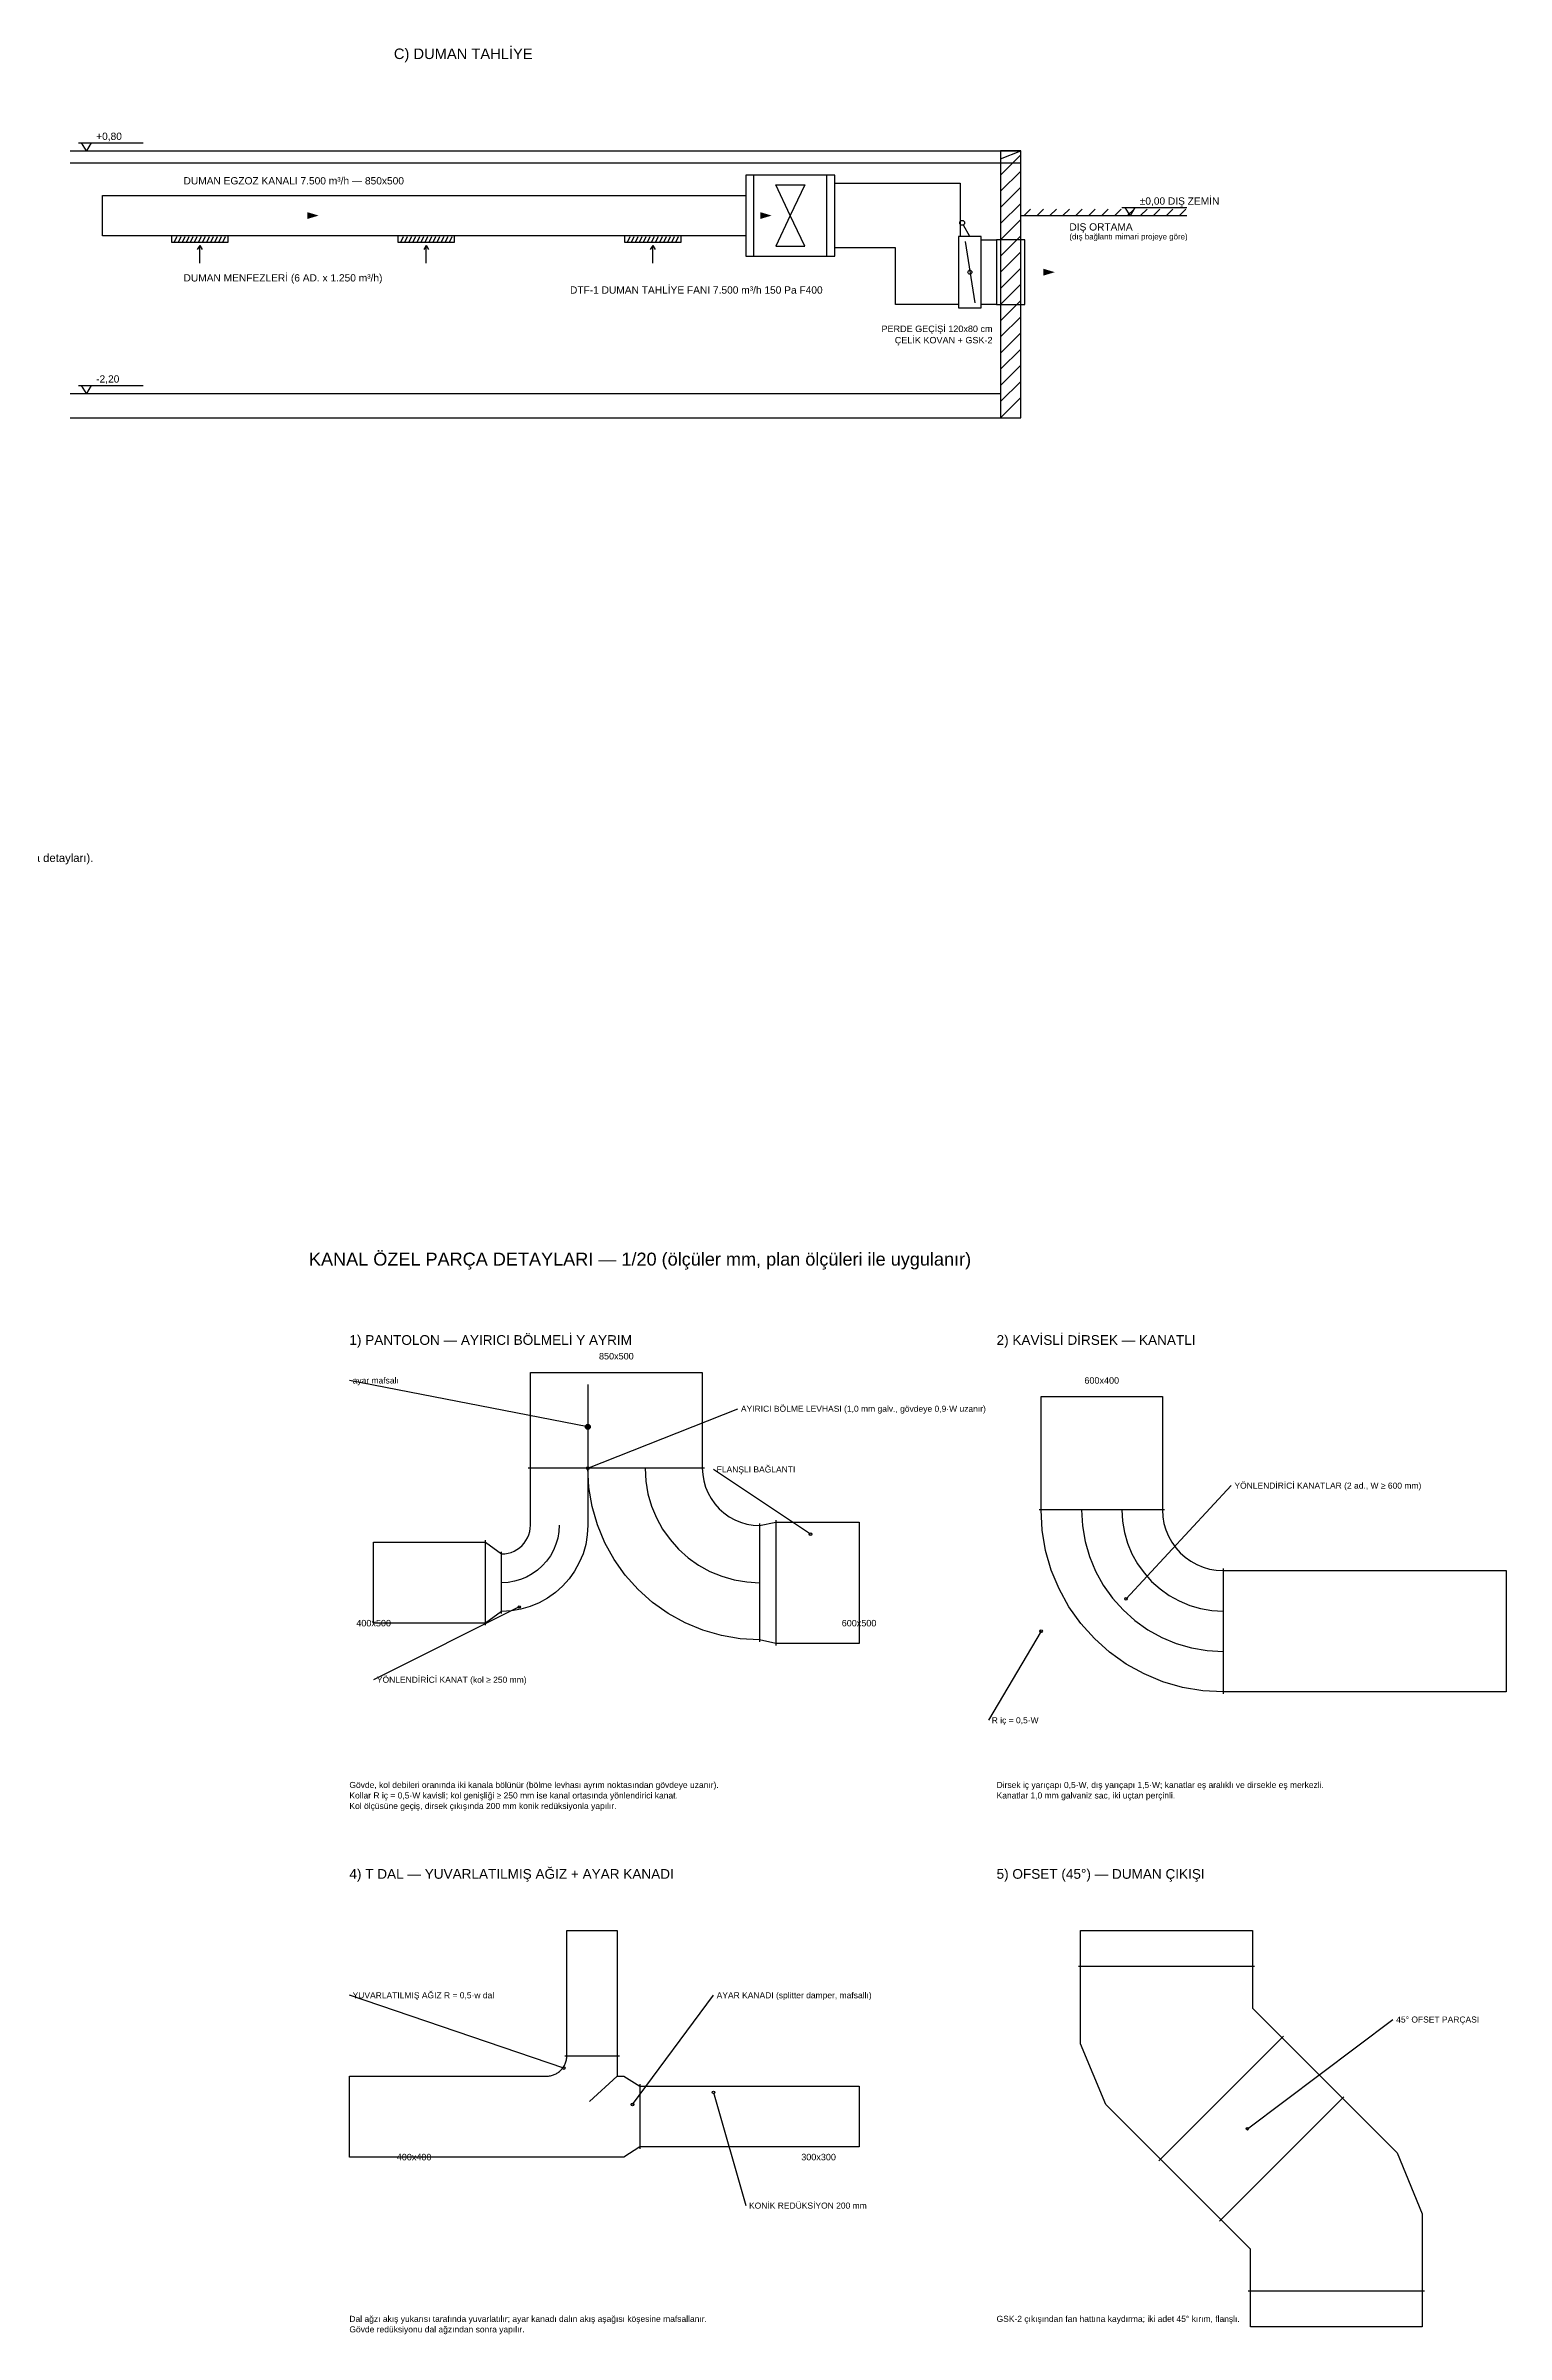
# Model space of a CAD drawing. Header units: centimetres. Extents: x 16951 to 24726, y -35407 to -32234.
# Drawn here: x 20025 to 21830, y -35329 to -32500 of the extents above; entities that cross this region are included whole.
import ezdxf
from ezdxf.enums import TextEntityAlignment as Align

# ---------------------------------------------------------------- set-up
doc = ezdxf.new("R2010")
doc.units = ezdxf.units.CM
for name, color, linetype in [('ROTAS-HAV-BACA', 8, 'Continuous'), ('ROTAS-HAV-BASLIK', 7, 'Continuous'), ('ROTAS-HAV-CIHAZ', 6, 'Continuous'), ('ROTAS-HAV-DUMAN', 1, 'Continuous'), ('ROTAS-HAV-EGZOZ', 4, 'Continuous'), ('ROTAS-HAV-GECIS', 2, 'Continuous'), ('ROTAS-HAV-KOT', 7, 'Continuous'), ('ROTAS-HAV-MENFEZ', 7, 'Continuous'), ('ROTAS-HAV-NOT', 7, 'Continuous'), ('ROTAS-HAV-OK', 7, 'Continuous'), ('ROTAS-HAV-SEMA', 7, 'Continuous'), ('ROTAS-HAV-TAZE-HAVA', 3, 'Continuous')]:
    doc.layers.add(name, color=color, linetype=linetype)
doc.styles.add('ROTAS', font='arial.ttf')

msp = doc.modelspace()

# ---------------------------------------------------------------- linework, layer by layer
at = {"layer": 'ROTAS-HAV-CIHAZ'}
for p, q in [((20900, -32760), (20900, -32660)), ((20990, -32760), (20990, -32660)), ((21167, -32736), (21159, -32722)), ((21161, -32742), (21173, -32818))]:
    msp.add_line(p, q, dxfattribs=at)
for points in [[(20890, -32760), (21000, -32760), (21000, -32660), (20890, -32660)], [(20945, -32710), (20927, -32672), (20963, -32672)], [(20945, -32710), (20927, -32748), (20963, -32748)], [(21153, -32824), (21181, -32824), (21181, -32736), (21153, -32736)]]:
    msp.add_lwpolyline(points, close=True, dxfattribs=at)
for centre, radius in [((21157.5, -32719), 3), ((21167, -32780), 2.5)]:
    msp.add_circle(centre, radius, dxfattribs=at)
at = {"layer": 'ROTAS-HAV-DUMAN'}
for points in [[(21000, -32670), (21155, -32670)], [(21155, -32670), (21155, -32736)], [(20890, -32735), (20095, -32735), (20095, -32685), (20890, -32685)], [(21153, -32820), (21075, -32820), (21075, -32750), (21000, -32750)], [(21181, -32740), (21200, -32740)], [(21200, -32820), (21181, -32820)], [(20568.2, -34350), (20588.2, -34364.5), (20592.2, -34364.3), (20596.1, -34363.6), (20600, -34362.5), (20603.7, -34361), (20607.1, -34359.1), (20610.4, -34356.8), (20613.4, -34354.1), (20616, -34351.1), (20618.3, -34347.9), (20620.2, -34344.4), (20621.8, -34340.7), (20622.9, -34336.9), (20623.5, -34333), (20623.8, -34329), (20623.8, -34258.5), (20623.8, -34140), (20836.2, -34140), (20836.2, -34258.5), (20836.7, -34266.4), (20838, -34274.2), (20840.2, -34281.9), (20843.3, -34289.2), (20847.1, -34296.1), (20851.7, -34302.6), (20857, -34308.5), (20862.9, -34313.8), (20869.4, -34318.4), (20876.3, -34322.2), (20883.6, -34325.3), (20891.3, -34327.5), (20899.1, -34328.8), (20907, -34329.2), (20927, -34325), (21030, -34325), (21030, -34475), (20927, -34475), (20907, -34470.8), (20883.2, -34469.4), (20859.8, -34465.4), (20836.9, -34458.8), (20814.9, -34449.7), (20794.1, -34438.2), (20774.7, -34424.4), (20756.9, -34408.6), (20741.1, -34390.8), (20727.3, -34371.4), (20715.8, -34350.6), (20706.7, -34328.6), (20700.1, -34305.7), (20696.1, -34282.3), (20694.8, -34258.5), (20694.8, -34329), (20694.1, -34340.9), (20692.1, -34352.7), (20688.8, -34364.2), (20684.2, -34375.2), (20678.4, -34385.7), (20671.5, -34395.4), (20663.6, -34404.3), (20654.7, -34412.3), (20644.9, -34419.2), (20634.5, -34425), (20623.4, -34429.5), (20611.9, -34432.8), (20600.2, -34434.8), (20588.2, -34435.5), (20568.2, -34450), (20430, -34450), (20430, -34350), (20568.2, -34350)], [(20694.8, -34155), (20694.8, -34258.5)], [(20838.8, -34258.5), (20621.2, -34258.5)], [(20765.5, -34258.5), (20766.4, -34274.3), (20769, -34290), (20773.4, -34305.2), (20779.5, -34319.9), (20787.2, -34333.8), (20796.4, -34346.7), (20806.9, -34358.6), (20818.8, -34369.1), (20831.7, -34378.3), (20845.6, -34386), (20860.3, -34392.1), (20875.5, -34396.5), (20891.2, -34399.1), (20907, -34400)], [(20659.2, -34329), (20658.8, -34336.9), (20657.5, -34344.8), (20655.3, -34352.4), (20652.2, -34359.8), (20648.4, -34366.8), (20643.8, -34373.3), (20638.5, -34379.2), (20632.5, -34384.5), (20626, -34389.1), (20619.1, -34393), (20611.7, -34396), (20604, -34398.2), (20596.2, -34399.6), (20588.2, -34400)], [(20907, -34326.8), (20907, -34473.2)], [(20927, -34322.5), (20927, -34477.5)], [(20568.2, -34452.5), (20568.2, -34347.5)], [(20588.2, -34438), (20588.2, -34362)], [(21726.2, -35320), (21513.8, -35320), (21513.8, -35224), (21334.9, -35045.1), (21334.9, -35045.1), (21334.9, -35045.1), (21303.8, -34970), (21303.8, -34968), (21303.8, -34830), (21516.2, -34830), (21516.2, -34926), (21695.1, -35104.9), (21695.1, -35104.9), (21726.2, -35180), (21726.2, -35182), (21726.2, -35320)], [(21518.8, -34874.4), (21301.2, -34874.4)], [(21554.5, -34960.7), (21400.7, -35114.5)], [(21629.3, -35035.5), (21475.5, -35189.3)], [(21728.8, -35275.6), (21511.2, -35275.6)]]:
    msp.add_lwpolyline(points, dxfattribs=at)
at = {"layer": 'ROTAS-HAV-EGZOZ'}
for points in [[(21830, -34385), (21830, -34535), (21480, -34535), (21454.8, -34533.6), (21429.9, -34529.4), (21405.7, -34522.4), (21382.4, -34512.7), (21360.3, -34500.5), (21339.7, -34485.9), (21320.9, -34469.1), (21304.1, -34450.3), (21289.5, -34429.7), (21277.3, -34407.6), (21267.6, -34384.3), (21260.6, -34360.1), (21256.4, -34335.2), (21255, -34310), (21255, -34170), (21405, -34170), (21405, -34310), (21405.5, -34318.4), (21406.9, -34326.7), (21409.2, -34334.8), (21412.4, -34342.5), (21416.5, -34349.9), (21421.4, -34356.8), (21427, -34363), (21433.2, -34368.6), (21440.1, -34373.5), (21447.5, -34377.6), (21455.2, -34380.8), (21463.3, -34383.1), (21471.6, -34384.5), (21480, -34385), (21830, -34385)], [(21407.5, -34310), (21252.5, -34310)], [(21305, -34310), (21306.1, -34329.6), (21309.4, -34348.9), (21314.8, -34367.8), (21322.3, -34385.9), (21331.8, -34403.1), (21343.2, -34419.1), (21356.3, -34433.7), (21370.9, -34446.8), (21386.9, -34458.2), (21404.1, -34467.7), (21422.2, -34475.2), (21441.1, -34480.6), (21460.4, -34483.9), (21480, -34485)], [(21355, -34310), (21355.8, -34324), (21358.1, -34337.8), (21362, -34351.3), (21367.4, -34364.2), (21374.2, -34376.5), (21382.3, -34387.9), (21391.6, -34398.4), (21402.1, -34407.7), (21413.5, -34415.8), (21425.8, -34422.6), (21438.7, -34428), (21452.2, -34431.9), (21466, -34434.2), (21480, -34435)], [(21480, -34382.5), (21480, -34537.5)]]:
    msp.add_lwpolyline(points, dxfattribs=at)
at = {"layer": 'ROTAS-HAV-GECIS'}
msp.add_lwpolyline([(21200, -32820), (21235, -32820), (21235, -32740), (21200, -32740)], close=True, dxfattribs=at)
at = {"layer": 'ROTAS-HAV-KOT'}
for p, q in [((20065, -32620), (20145, -32620)), ((21355, -32700), (21435, -32700)), ((20065, -32920), (20145, -32920))]:
    msp.add_line(p, q, dxfattribs=at)
for points in [[(20075, -32630), (20069, -32620), (20081, -32620)], [(21365, -32710), (21359, -32700), (21371, -32700)], [(20075, -32930), (20069, -32920), (20081, -32920)]]:
    msp.add_lwpolyline(points, close=True, dxfattribs=at)
at = {"layer": 'ROTAS-HAV-MENFEZ'}
for p, q in [((20184, -32742), (20187, -32736)), ((20189, -32742), (20192, -32736)), ((20194, -32742), (20197, -32736)), ((20199, -32742), (20202, -32736)), ((20204, -32742), (20207, -32736)), ((20209, -32742), (20212, -32736)), ((20215, -32747), (20212, -32752)), ((20214, -32742), (20217, -32736)), ((20215, -32769), (20215, -32747)), ((20215, -32747), (20218, -32752)), ((20219, -32742), (20222, -32736)), ((20224, -32742), (20227, -32736)), ((20229, -32742), (20232, -32736)), ((20234, -32742), (20237, -32736)), ((20239, -32742), (20242, -32736)), ((20244, -32742), (20247, -32736)), ((20464, -32742), (20467, -32736)), ((20469, -32742), (20472, -32736)), ((20474, -32742), (20477, -32736)), ((20479, -32742), (20482, -32736)), ((20484, -32742), (20487, -32736)), ((20489, -32742), (20492, -32736)), ((20495, -32747), (20492, -32752)), ((20494, -32742), (20497, -32736)), ((20495, -32769), (20495, -32747)), ((20495, -32747), (20498, -32752)), ((20499, -32742), (20502, -32736)), ((20504, -32742), (20507, -32736)), ((20509, -32742), (20512, -32736)), ((20514, -32742), (20517, -32736)), ((20519, -32742), (20522, -32736)), ((20524, -32742), (20527, -32736)), ((20744, -32742), (20747, -32736)), ((20749, -32742), (20752, -32736)), ((20754, -32742), (20757, -32736)), ((20759, -32742), (20762, -32736)), ((20764, -32742), (20767, -32736)), ((20769, -32742), (20772, -32736)), ((20775, -32747), (20772, -32752)), ((20774, -32742), (20777, -32736)), ((20775, -32769), (20775, -32747)), ((20775, -32747), (20778, -32752)), ((20779, -32742), (20782, -32736)), ((20784, -32742), (20787, -32736)), ((20789, -32742), (20792, -32736)), ((20794, -32742), (20797, -32736)), ((20799, -32742), (20802, -32736)), ((20804, -32742), (20807, -32736))]:
    msp.add_line(p, q, dxfattribs=at)
for points in [[(20180, -32743), (20250, -32743), (20250, -32735), (20180, -32735)], [(20460, -32743), (20530, -32743), (20530, -32735), (20460, -32735)], [(20740, -32743), (20810, -32743), (20810, -32735), (20740, -32735)]]:
    msp.add_lwpolyline(points, close=True, dxfattribs=at)
at = {"layer": 'ROTAS-HAV-OK'}
for points in [[(20362, -32710), (20348, -32705.8), (20348, -32714.2)], [(20922, -32710), (20908, -32705.8), (20908, -32714.2)], [(21272, -32780), (21258, -32775.8), (21258, -32784.2)]]:
    msp.add_solid(points, dxfattribs=at)
at = {"layer": 'ROTAS-HAV-SEMA'}
for p, q in [((20055, -32630), (21230, -32630)), ((20055, -32645), (21230, -32645)), ((21205, -32640), (21230, -32630)), ((21205, -32660), (21230, -32635)), ((21205, -32680), (21230, -32655)), ((21205, -32700), (21230, -32675)), ((21205, -32720), (21230, -32695)), ((21234, -32710), (21242, -32702)), ((21250, -32710), (21258, -32702)), ((21266, -32710), (21274, -32702)), ((21282, -32710), (21290, -32702)), ((21298, -32710), (21306, -32702)), ((21314, -32710), (21322, -32702)), ((21330, -32710), (21338, -32702)), ((21346, -32710), (21354, -32702)), ((21362, -32710), (21370, -32702)), ((21378, -32710), (21386, -32702)), ((21394, -32710), (21402, -32702)), ((21410, -32710), (21418, -32702)), ((21426, -32710), (21434, -32702)), ((21205, -32740), (21230, -32715)), ((21230, -32710), (21435, -32710)), ((21205, -32760), (21230, -32735)), ((21205, -32780), (21230, -32755)), ((21205, -32800), (21230, -32775)), ((21205, -32820), (21230, -32795)), ((21205, -32840), (21230, -32815)), ((21205, -32860), (21230, -32835)), ((21205, -32880), (21230, -32855)), ((21205, -32900), (21230, -32875)), ((21205, -32920), (21230, -32895)), ((21205, -32940), (21230, -32915)), ((20055, -32930), (21205, -32930)), ((21205, -32960), (21230, -32935)), ((20055, -32960), (21205, -32960)), ((20694.8, -34207.4), (20400, -34150)), ((20694.8, -34258.5), (20880, -34185)), ((20970, -34340), (20850, -34260)), ((21360, -34420), (21490, -34280)), ((20610, -34430), (20430, -34520)), ((21255, -34460), (21190, -34570)), ((20665, -35000), (20400, -34910)), ((20750, -35045), (20850, -34910)), ((21510, -35075), (21690, -34940)), ((20850, -35030), (20890, -35170))]:
    msp.add_line(p, q, dxfattribs=at)
msp.add_lwpolyline([(21205, -32960), (21230, -32960), (21230, -32630), (21205, -32630)], close=True, dxfattribs=at)
for centre, radius in [((20694.8, -34207.4), 3), ((20694.8, -34207.4), 1.6), ((20694.8, -34258.5), 1.6), ((20970, -34340), 1.6), ((21360, -34420), 1.6), ((20610, -34430), 1.6), ((21255, -34460), 1.6), ((20665, -35000), 1.6), ((20750, -35045), 1.6), ((20850, -35030), 1.6), ((21510, -35075), 1.6)]:
    msp.add_circle(centre, radius, dxfattribs=at)
at = {"layer": 'ROTAS-HAV-TAZE-HAVA'}
for points in [[(20739.2, -35010), (20759.2, -35022.5), (21030, -35022.5), (21030, -35097.5), (20759.2, -35097.5), (20739.2, -35110), (20700, -35110), (20400, -35110), (20400, -35010), (20643.8, -35010), (20645, -35010), (20646.2, -35009.9), (20647.4, -35009.7), (20648.6, -35009.5), (20649.8, -35009.3), (20651, -35008.9), (20652.2, -35008.5), (20653.3, -35008.1), (20654.4, -35007.6), (20655.5, -35007), (20656.6, -35006.4), (20657.6, -35005.8), (20658.6, -35005.1), (20659.6, -35004.3), (20660.5, -35003.5), (20661.4, -35002.7), (20662.3, -35001.8), (20663.1, -35000.9), (20663.8, -34999.9), (20664.5, -34998.9), (20665.2, -34997.9), (20665.8, -34996.8), (20666.3, -34995.7), (20666.8, -34994.6), (20667.3, -34993.4), (20667.7, -34992.3), (20668, -34991.1), (20668.3, -34989.9), (20668.5, -34988.7), (20668.6, -34987.5), (20668.7, -34986.2), (20668.8, -34985), (20668.8, -34830), (20731.2, -34830), (20731.2, -35010), (20739.2, -35010)], [(20666.2, -34985), (20733.8, -34985)], [(20731.2, -35010), (20696.9, -35041.2)], [(20759.2, -35020), (20759.2, -35100)]]:
    msp.add_lwpolyline(points, dxfattribs=at)

# ---------------------------------------------------------------- texts
at = {"layer": 'ROTAS-HAV-BACA', "style": 'ROTAS'}
for s, height, p in [('DIŞ ORTAMA', 9, (21290, -32724)), ('(dış bağlantı mimari projeye göre)', 7, (21290, -32736))]:
    msp.add_text(s, height=height, dxfattribs=at).set_placement(p, align=Align.MIDDLE_LEFT)
at = {"layer": 'ROTAS-HAV-BASLIK', "style": 'ROTAS'}
for s, height, p in [('C) DUMAN TAHLİYE', 13, (20455, -32510)), ('KANAL ÖZEL PARÇA DETAYLARI — 1/20 (ölçüler mm, plan ölçüleri ile uygulanır)', 16, (20350, -34000)), ('1) PANTOLON — AYIRICI BÖLMELİ Y AYRIM', 12, (20400, -34100)), ('2) KAVİSLİ DİRSEK — KANATLI', 12, (21200, -34100)), ('4) T DAL — YUVARLATILMIŞ AĞIZ + AYAR KANADI', 12, (20400, -34760)), ('5) OFSET (45°) — DUMAN ÇIKIŞI', 12, (21200, -34760))]:
    msp.add_text(s, height=height, dxfattribs=at).set_placement(p, align=Align.MIDDLE_LEFT)
at = {"layer": 'ROTAS-HAV-CIHAZ', "style": 'ROTAS'}
msp.add_text('DTF-1 DUMAN TAHLİYE FANI 7.500 m³/h 150 Pa F400', height=9, dxfattribs=at).set_placement((20985, -32802), align=Align.MIDDLE_RIGHT)
at = {"layer": 'ROTAS-HAV-DUMAN', "style": 'ROTAS'}
msp.add_text('DUMAN EGZOZ KANALI 7.500 m³/h — 850x500', height=9, dxfattribs=at).set_placement((20195, -32667), align=Align.MIDDLE_LEFT)
for s, p in [('850x500', (20730, -34120)), ('400x500', (20430, -34450)), ('600x500', (21030, -34450))]:
    msp.add_text(s, height=8, dxfattribs=at).set_placement(p, align=Align.MIDDLE_CENTER)
at = {"layer": 'ROTAS-HAV-EGZOZ', "style": 'ROTAS'}
msp.add_text('600x400', height=8, dxfattribs=at).set_placement((21330, -34150), align=Align.MIDDLE_CENTER)
at = {"layer": 'ROTAS-HAV-GECIS', "style": 'ROTAS'}
for s, p in [('PERDE GEÇİŞİ 120x80 cm', (21195, -32850)), ('ÇELİK KOVAN + GSK-2', (21195, -32864))]:
    msp.add_text(s, height=8, dxfattribs=at).set_placement(p, align=Align.MIDDLE_RIGHT)
at = {"layer": 'ROTAS-HAV-KOT', "style": 'ROTAS'}
for s, p in [('+0,80', (20087, -32612)), ('±0,00 DIŞ ZEMİN', (21377, -32692)), ('-2,20', (20087, -32912))]:
    msp.add_text(s, height=9, dxfattribs=at).set_placement(p, align=Align.MIDDLE_LEFT)
at = {"layer": 'ROTAS-HAV-MENFEZ', "style": 'ROTAS'}
msp.add_text('DUMAN MENFEZLERİ (6 AD. x 1.250 m³/h)', height=9, dxfattribs=at).set_placement((20195, -32787), align=Align.MIDDLE_LEFT)
at = {"layer": 'ROTAS-HAV-NOT', "style": 'ROTAS'}
msp.add_text('13. Dirsekler R iç = 0,5·W kavisli ve yönlendirici kanatlı; yer olmayan yerde köşeli dirsek kanat dizili; pantolon ayrımlarda AYIRICI BÖLME levhası, T dallarda ayar kanadı (özel parça detayları).', height=10, dxfattribs=at).set_placement((18900, -33504), align=Align.MIDDLE_LEFT)
at = {"layer": 'ROTAS-HAV-SEMA', "style": 'ROTAS'}
for s, p in [('ayar mafsalı', (20404, -34150)), ('AYIRICI BÖLME LEVHASI (1,0 mm galv., gövdeye 0,9·W uzanır)', (20884, -34185)), ('FLANŞLI BAĞLANTI', (20854, -34260)), ('YÖNLENDİRİCİ KANATLAR (2 ad., W ≥ 600 mm)', (21494, -34280)), ('YÖNLENDİRİCİ KANAT (kol ≥ 250 mm)', (20434, -34520)), ('R iç = 0,5·W', (21194, -34570)), ('Gövde, kol debileri oranında iki kanala bölünür (bölme levhası ayrım noktasından gövdeye uzanır).', (20400, -34650)), ('Dirsek iç yarıçapı 0,5·W, dış yarıçapı 1,5·W; kanatlar eş aralıklı ve dirsekle eş merkezli.', (21200, -34650)), ('Kollar R iç = 0,5·W kavisli; kol genişliği ≥ 250 mm ise kanal ortasında yönlendirici kanat.', (20400, -34663)), ('Kol ölçüsüne geçiş, dirsek çıkışında 200 mm konik redüksiyonla yapılır.', (20400, -34676)), ('Kanatlar 1,0 mm galvaniz sac, iki uçtan perçinli.', (21200, -34663)), ('YUVARLATILMIŞ AĞIZ R = 0,5·w dal', (20404, -34910)), ('AYAR KANADI (splitter damper, mafsallı)', (20854, -34910)), ('45° OFSET PARÇASI', (21694, -34940)), ('KONİK REDÜKSİYON 200 mm', (20894, -35170)), ('Gövde redüksiyonu dal ağzından sonra yapılır.', (20400, -35323)), ('Dal ağzı akış yukarısı tarafında yuvarlatılır; ayar kanadı dalın akış aşağısı köşesine mafsallanır.', (20400, -35310)), ('GSK-2 çıkışından fan hattına kaydırma; iki adet 45° kırım, flanşlı.', (21200, -35310))]:
    msp.add_text(s, height=7.5, dxfattribs=at).set_placement(p, align=Align.MIDDLE_LEFT)
at = {"layer": 'ROTAS-HAV-TAZE-HAVA', "style": 'ROTAS'}
for s, p in [('400x400', (20480, -35110)), ('300x300', (20980, -35110))]:
    msp.add_text(s, height=8, dxfattribs=at).set_placement(p, align=Align.MIDDLE_CENTER)

doc.saveas('drawing.dxf')
